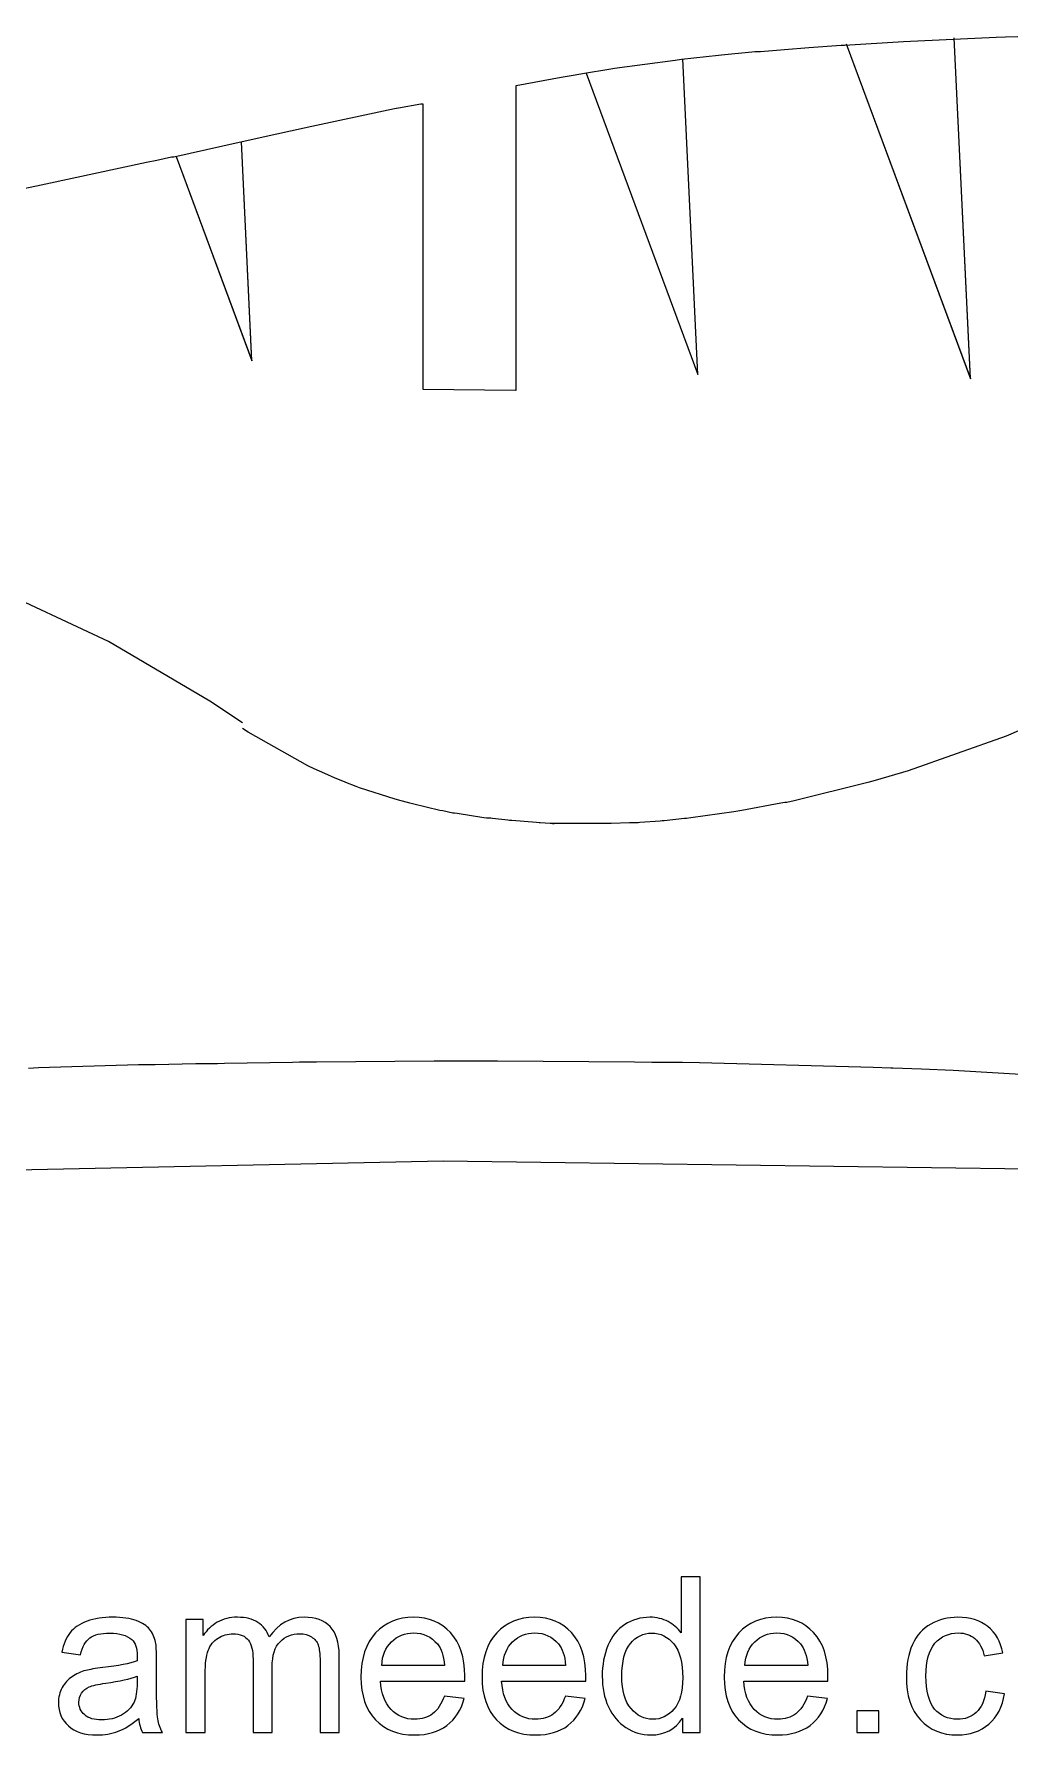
# Model space of a CAD drawing. Header units: millimetres. Extents: x -103 to 107, y -32 to 116.
# Drawn here: x 28.54 to 49.85, y -30.18 to 6.97 of the extents above; entities that cross this region are included whole.
import ezdxf

# ---------------------------------------------------------------- set-up
doc = ezdxf.new("R2010")
doc.units = ezdxf.units.MM
doc.header["$MEASUREMENT"] = 0
doc.layers.add('Layer 1', color=7, linetype='Continuous')

msp = doc.modelspace()

# ---------------------------------------------------------------- linework, layer by layer
at = {"layer": 'Layer 1', "color": 1, "lineweight": 9}
for points in [[(45.4603, 6.6763), (45.4603, 6.6763), (46.1643, 6.7299), (46.1643, 6.7299)], [(46.1643, 6.7299), (46.1643, 6.7299), (46.2393, 6.7299), (46.2393, 6.7299)], [(46.2393, 6.7299), (46.2393, 6.7299), (47.5273, 6.8072), (47.5273, 6.8072)], [(46.2733, 6.756), (46.2733, 6.756), (48.9883, -0.5557), (48.9883, -0.5557)], [(46.2733, 6.756), (46.2733, 6.756), (48.9883, -0.5571), (48.9883, -0.5571)], [(47.5273, 6.8072), (47.5273, 6.8072), (49.5513, 6.9049), (49.5513, 6.9049)], [(48.9883, -0.5557), (48.9883, -0.5557), (48.6343, 6.8911), (48.6343, 6.8911)], [(48.9883, -0.5571), (48.9883, -0.5571), (48.6343, 6.8911), (48.6343, 6.8911)], [(49.5513, 6.9049), (49.5513, 6.9049), (49.7573, 6.9133), (49.7573, 6.9133)], [(49.7573, 6.9133), (49.7573, 6.9133), (51.8983, 6.9726), (51.8983, 6.9726)], [(41.2203, 6.2244), (41.2203, 6.2244), (42.5433, 6.4046), (42.5433, 6.4046)], [(42.5433, 6.4046), (42.5433, 6.4046), (42.6813, 6.4198), (42.6813, 6.4198)], [(42.6813, 6.4198), (42.6813, 6.4198), (43.4873, 6.5094), (43.4873, 6.5094)], [(43.0403, -0.4648), (43.0403, -0.4648), (42.7123, 6.4283), (42.7123, 6.4283)], [(43.0403, -0.4648), (43.0403, -0.4648), (42.7123, 6.4283), (42.7123, 6.4283)], [(43.4873, 6.5094), (43.4873, 6.5094), (43.5533, 6.5179), (43.5533, 6.5179)], [(43.5533, 6.5179), (43.5533, 6.5179), (44.2153, 6.5839), (44.2153, 6.5839)], [(44.2153, 6.5839), (44.2153, 6.5839), (44.2813, 6.5895), (44.2813, 6.5895)], [(44.2813, 6.5895), (44.2813, 6.5895), (44.4023, 6.5895), (44.4023, 6.5895)], [(44.4023, 6.5895), (44.4023, 6.5895), (44.9313, 6.635), (44.9313, 6.635)], [(44.9313, 6.635), (44.9313, 6.635), (45.4603, 6.6763), (45.4603, 6.6763)], [(39.0693, 5.8508), (39.0693, 5.8508), (40.0503, 6.0286), (40.0503, 6.0286)], [(40.0503, 6.0286), (40.0503, 6.0286), (40.3153, 6.0741), (40.3153, 6.0741)], [(40.3153, 6.0741), (40.3153, 6.0741), (40.5643, 6.1154), (40.5643, 6.1154)], [(40.5643, 6.1154), (40.5643, 6.1154), (40.6073, 6.1235), (40.6073, 6.1235)], [(40.5963, 6.121), (40.5963, 6.121), (43.0403, -0.4648), (43.0403, -0.4648)], [(40.5963, 6.121), (40.5963, 6.121), (43.0403, -0.4648), (43.0403, -0.4648)], [(40.6073, 6.1235), (40.6073, 6.1235), (41.0463, 6.1965), (41.0463, 6.1965)], [(41.0463, 6.1965), (41.0463, 6.1965), (41.0933, 6.2036), (41.0933, 6.2036)], [(41.0933, 6.2036), (41.0933, 6.2036), (41.2203, 6.2244), (41.2203, 6.2244)], [(39.0693, -0.8051), (39.0693, -0.8051), (39.0693, 5.8508), (39.0693, 5.8508)], [(34.6043, 4.9632), (34.6043, 4.9632), (36.2773, 5.3188), (36.2773, 5.3188)], [(36.2773, 5.3188), (36.2773, 5.3188), (36.4493, 5.3534), (36.4493, 5.3534)], [(36.4493, 5.3534), (36.4493, 5.3534), (36.4573, 5.3534), (36.4573, 5.3534)], [(36.4573, 5.3534), (36.4573, 5.3534), (36.4983, 5.3615), (36.4983, 5.3615)], [(36.4983, 5.3615), (36.4983, 5.3615), (36.9853, 5.4444), (36.9853, 5.4444)], [(36.9853, 5.4444), (36.9853, 5.4444), (37.0283, 5.4511), (37.0283, 5.4511)], [(37.0283, 5.4511), (37.0283, 5.4511), (37.0283, -0.7872), (37.0283, -0.7872)], [(33.8433, 4.7953), (33.8433, 4.7953), (34.4413, 4.9261), (34.4413, 4.9261)], [(34.4413, 4.9261), (34.4413, 4.9261), (34.6043, 4.9632), (34.6043, 4.9632)], [(31.5943, 4.2922), (31.5943, 4.2922), (33.0183, 4.6104), (33.0183, 4.6104)], [(33.0183, 4.6104), (33.0183, 4.6104), (33.8433, 4.7953), (33.8433, 4.7953)], [(33.2983, -0.163), (33.2983, -0.163), (33.0683, 4.6189), (33.0683, 4.6189)], [(33.2983, -0.1616), (33.2983, -0.1616), (33.0683, 4.6189), (33.0683, 4.6189)], [(28.7983, 3.7024), (28.7983, 3.7024), (30.9993, 4.1709), (30.9993, 4.1709)], [(30.9993, 4.1709), (30.9993, 4.1709), (31.2243, 4.2206), (31.2243, 4.2206)], [(31.2243, 4.2206), (31.2243, 4.2206), (31.5443, 4.2922), (31.5443, 4.2922)], [(31.5443, 4.2922), (31.5443, 4.2922), (31.5943, 4.2922), (31.5943, 4.2922)], [(31.6413, 4.295), (31.6413, 4.295), (33.2983, -0.163), (33.2983, -0.163)], [(31.6413, 4.295), (31.6413, 4.295), (33.2983, -0.1616), (33.2983, -0.1616)], [(26.5673, 3.2353), (26.5673, 3.2353), (28.5913, 3.6583), (28.5913, 3.6583)], [(28.5913, 3.6583), (28.5913, 3.6583), (28.7983, 3.7024), (28.7983, 3.7024)], [(37.0283, -0.7872), (37.0283, -0.7872), (39.0523, -0.8051), (39.0523, -0.8051)], [(39.0523, -0.8051), (39.0523, -0.8051), (39.0693, -0.8051), (39.0693, -0.8051)], [(30.1683, -6.2939), (30.1683, -6.2939), (27.5423, -5.0716), (27.5423, -5.0716)], [(32.3803, -7.5989), (32.3803, -7.5989), (30.1683, -6.2939), (30.1683, -6.2939)], [(52.0613, -7.3715), (52.0613, -7.3715), (49.7733, -8.3637), (49.7733, -8.3637)], [(33.0913, -8.0743), (33.0913, -8.0743), (32.3803, -7.5989), (32.3803, -7.5989)], [(33.2153, -8.281), (33.2153, -8.281), (33.0913, -8.1983), (33.0913, -8.1983)], [(34.5213, -9.0155), (34.5213, -9.0155), (33.2153, -8.281), (33.2153, -8.281)], [(49.7733, -8.3637), (49.7733, -8.3637), (47.6323, -9.1258), (47.6323, -9.1258)], [(34.6583, -9.0789), (34.6583, -9.0789), (34.5213, -9.0155), (34.5213, -9.0155)], [(34.8883, -9.1822), (34.8883, -9.1822), (34.6583, -9.0789), (34.6583, -9.0789)], [(35.1183, -9.2801), (35.1183, -9.2801), (34.8883, -9.1822), (34.8883, -9.1822)], [(35.1373, -9.2884), (35.1373, -9.2884), (35.1183, -9.2801), (35.1183, -9.2801)], [(35.3323, -9.3669), (35.3323, -9.3669), (35.1373, -9.2884), (35.1373, -9.2884)], [(47.6323, -9.1258), (47.6323, -9.1258), (46.9063, -9.3338), (46.9063, -9.3338)], [(35.3513, -9.3752), (35.3513, -9.3752), (35.3323, -9.3669), (35.3323, -9.3669)], [(35.5733, -9.4634), (35.5733, -9.4634), (35.3513, -9.3752), (35.3513, -9.3752)], [(35.6503, -9.4909), (35.6503, -9.4909), (35.5733, -9.4634), (35.5733, -9.4634)], [(36.4283, -9.7431), (36.4283, -9.7431), (35.6503, -9.4909), (35.6503, -9.4909)], [(46.7503, -9.3793), (46.7503, -9.3793), (45.1423, -9.7803), (45.1423, -9.7803)], [(46.9063, -9.3338), (46.9063, -9.3338), (46.7503, -9.3793), (46.7503, -9.3793)], [(36.5073, -9.7666), (36.5073, -9.7666), (36.4283, -9.7431), (36.4283, -9.7431)], [(36.5263, -9.7721), (36.5263, -9.7721), (36.5073, -9.7666), (36.5073, -9.7666)], [(36.7253, -9.8244), (36.7253, -9.8244), (36.5263, -9.7721), (36.5263, -9.7721)], [(36.7463, -9.8299), (36.7463, -9.8299), (36.7253, -9.8244), (36.7253, -9.8244)], [(36.8053, -9.8451), (36.8053, -9.8451), (36.7463, -9.8299), (36.7463, -9.8299)], [(37.4043, -9.987), (37.4043, -9.987), (36.8053, -9.8451), (36.8053, -9.8451)], [(37.4653, -9.9994), (37.4653, -9.9994), (37.4043, -9.987), (37.4043, -9.987)], [(37.6893, -10.0449), (37.6893, -10.0449), (37.4653, -9.9994), (37.4653, -9.9994)], [(43.8203, -10.0187), (43.8203, -10.0187), (42.8823, -10.151), (42.8823, -10.151)], [(43.9073, -10.0049), (43.9073, -10.0049), (43.8203, -10.0187), (43.8203, -10.0187)], [(43.9943, -9.9898), (43.9943, -9.9898), (43.9073, -10.0049), (43.9073, -10.0049)], [(44.8483, -9.8313), (44.8483, -9.8313), (43.9943, -9.9898), (43.9943, -9.9898)], [(44.9343, -9.8148), (44.9343, -9.8148), (44.8483, -9.8313), (44.8483, -9.8313)], [(44.9773, -9.8148), (44.9773, -9.8148), (44.9343, -9.8148), (44.9343, -9.8148)], [(45.1423, -9.7803), (45.1423, -9.7803), (44.9773, -9.8148), (44.9773, -9.8148)], [(37.7243, -10.0449), (37.7243, -10.0449), (37.6893, -10.0449), (37.6893, -10.0449)], [(37.7823, -10.0559), (37.7823, -10.0559), (37.7243, -10.0449), (37.7243, -10.0449)], [(38.3633, -10.151), (38.3633, -10.151), (37.7823, -10.0559), (37.7823, -10.0559)], [(38.4233, -10.1593), (38.4233, -10.1593), (38.3633, -10.151), (38.3633, -10.151)], [(38.5183, -10.1593), (38.5183, -10.1593), (38.4233, -10.1593), (38.4233, -10.1593)], [(38.5523, -10.1634), (38.5523, -10.1634), (38.5183, -10.1593), (38.5183, -10.1593)], [(38.8863, -10.202), (38.8863, -10.202), (38.5523, -10.1634), (38.5523, -10.1634)], [(38.9203, -10.2061), (38.9203, -10.2061), (38.8863, -10.202), (38.8863, -10.202)], [(38.9743, -10.2103), (38.9743, -10.2103), (38.9203, -10.2061), (38.9203, -10.2061)], [(39.5143, -10.2544), (39.5143, -10.2544), (38.9743, -10.2103), (38.9743, -10.2103)], [(39.5693, -10.2585), (39.5693, -10.2585), (39.5143, -10.2544), (39.5143, -10.2544)], [(39.5953, -10.2613), (39.5953, -10.2613), (39.5693, -10.2585), (39.5693, -10.2585)], [(39.8143, -10.2737), (39.8143, -10.2737), (39.5953, -10.2613), (39.5953, -10.2613)], [(39.8973, -10.2737), (39.8973, -10.2737), (39.8143, -10.2737), (39.8143, -10.2737)], [(39.9013, -10.2737), (39.9013, -10.2737), (39.8603, -10.2737), (39.8603, -10.2737)], [(39.8603, -10.2737), (39.8603, -10.2737), (39.8973, -10.2737), (39.8973, -10.2737)], [(40.0283, -10.2737), (40.0283, -10.2737), (39.9013, -10.2737), (39.9013, -10.2737)], [(40.0853, -10.2737), (40.0853, -10.2737), (40.0283, -10.2737), (40.0283, -10.2737)], [(40.1753, -10.2737), (40.1753, -10.2737), (40.0853, -10.2737), (40.0853, -10.2737)], [(40.4483, -10.2737), (40.4483, -10.2737), (40.1753, -10.2737), (40.1753, -10.2737)], [(40.5713, -10.2737), (40.5713, -10.2737), (40.4483, -10.2737), (40.4483, -10.2737)], [(40.6703, -10.2737), (40.6703, -10.2737), (40.5713, -10.2737), (40.5713, -10.2737)], [(40.9683, -10.2737), (40.9683, -10.2737), (40.6703, -10.2737), (40.6703, -10.2737)], [(41.1003, -10.2737), (41.1003, -10.2737), (40.9683, -10.2737), (40.9683, -10.2737)], [(41.1433, -10.2737), (41.1433, -10.2737), (41.1003, -10.2737), (41.1003, -10.2737)], [(41.5453, -10.2571), (41.5453, -10.2571), (41.1433, -10.2737), (41.1433, -10.2737)], [(41.7303, -10.2571), (41.7303, -10.2571), (41.5453, -10.2571), (41.5453, -10.2571)], [(41.7733, -10.253), (41.7733, -10.253), (41.7303, -10.2571), (41.7303, -10.2571)], [(42.2153, -10.2199), (42.2153, -10.2199), (41.7733, -10.253), (41.7733, -10.253)], [(42.2593, -10.2158), (42.2593, -10.2158), (42.2153, -10.2199), (42.2153, -10.2199)], [(42.3023, -10.2117), (42.3023, -10.2117), (42.2593, -10.2158), (42.2593, -10.2158)], [(42.7443, -10.1648), (42.7443, -10.1648), (42.3023, -10.2117), (42.3023, -10.2117)], [(42.7883, -10.1606), (42.7883, -10.1606), (42.7443, -10.1648), (42.7443, -10.1648)], [(42.8823, -10.151), (42.8823, -10.151), (42.7883, -10.1606), (42.7883, -10.1606)], [(28.6373, -15.6066), (28.6373, -15.6066), (30.8213, -15.5405), (30.8213, -15.5405)], [(30.8213, -15.5405), (30.8213, -15.5405), (31.0433, -15.535), (31.0433, -15.535)], [(31.0433, -15.535), (31.0433, -15.535), (31.1863, -15.535), (31.1863, -15.535)], [(31.1863, -15.535), (31.1863, -15.535), (32.0753, -15.5143), (32.0753, -15.5143)], [(32.0753, -15.5143), (32.0753, -15.5143), (32.5493, -15.5143), (32.5493, -15.5143)], [(32.5493, -15.5143), (32.5493, -15.5143), (32.6973, -15.5102), (32.6973, -15.5102)], [(32.6973, -15.5102), (32.6973, -15.5102), (34.1883, -15.484), (34.1883, -15.484)], [(34.1883, -15.484), (34.1883, -15.484), (34.3383, -15.4826), (34.3383, -15.4826)], [(34.3383, -15.4826), (34.3383, -15.4826), (34.4513, -15.4826), (34.4513, -15.4826)], [(34.4513, -15.4826), (34.4513, -15.4826), (34.7053, -15.4785), (34.7053, -15.4785)], [(34.7053, -15.4785), (34.7053, -15.4785), (37.2763, -15.4578), (37.2763, -15.4578)], [(37.2763, -15.4578), (37.2763, -15.4578), (37.5363, -15.4578), (37.5363, -15.4578)], [(37.5363, -15.4578), (37.5363, -15.4578), (38.6613, -15.4578), (38.6613, -15.4578)], [(38.6613, -15.4578), (38.6613, -15.4578), (41.6533, -15.4799), (41.6533, -15.4799)], [(41.6533, -15.4799), (41.6533, -15.4799), (42.0343, -15.484), (42.0343, -15.484)], [(42.0343, -15.484), (42.0343, -15.484), (42.6993, -15.484), (42.6993, -15.484)], [(42.6993, -15.484), (42.6993, -15.484), (43.0753, -15.4909), (43.0753, -15.4909)], [(43.0753, -15.4909), (43.0753, -15.4909), (46.8673, -15.5943), (46.8673, -15.5943)], [(46.8673, -15.5943), (46.8673, -15.5943), (47.2493, -15.6094), (47.2493, -15.6094)], [(28.4223, -15.6149), (28.4223, -15.6149), (28.6373, -15.6066), (28.6373, -15.6066)], [(47.2493, -15.6094), (47.2493, -15.6094), (47.2943, -15.6094), (47.2943, -15.6094)], [(47.2943, -15.6094), (47.2943, -15.6094), (47.9243, -15.6329), (47.9243, -15.6329)], [(47.9243, -15.6329), (47.9243, -15.6329), (48.6113, -15.6604), (48.6113, -15.6604)], [(48.6113, -15.6604), (48.6113, -15.6604), (55.5033, -16.0711), (55.5033, -16.0711)], [(37.4773, -17.6475), (37.4773, -17.6475), (27.7903, -17.8529), (27.7903, -17.8529)], [(50.2703, -17.8212), (50.2703, -17.8212), (37.4773, -17.6475), (37.4773, -17.6475)]]:
    msp.add_open_spline(points, degree=3, dxfattribs=at)
at = {"layer": 'Layer 1', "color": 7}
for points, knots in [([(42.6984, -30.1315), (42.6984, -30.1315), (42.6984, -29.8186), (42.6984, -29.8186), (42.6984, -29.8186), (42.5423, -30.0618), (42.3126, -30.1838), (42.0091, -30.1838), (42.0091, -30.1838), (41.8126, -30.1838), (41.632, -30.1299), (41.468, -30.0214), (41.468, -30.0214), (41.3032, -29.9136), (41.1757, -29.7623), (41.0845, -29.569), (41.0845, -29.569), (40.9942, -29.3749), (40.9491, -29.1523), (40.9491, -28.9003), (40.9491, -28.9003), (40.9491, -28.6547), (40.9903, -28.4321), (41.0719, -28.2316), (41.0719, -28.2316), (41.1543, -28.032), (41.2771, -27.8783), (41.4411, -27.7721), (41.4411, -27.7721), (41.6043, -27.6652), (41.7881, -27.6121), (41.9901, -27.6121), (41.9901, -27.6121), (42.1391, -27.6121), (42.2714, -27.6438), (42.387, -27.7064), (42.387, -27.7064), (42.5027, -27.769), (42.597, -27.8514), (42.6699, -27.952), (42.6699, -27.952), (42.6699, -27.952), (42.6699, -26.7279), (42.6699, -26.7279), (42.6699, -26.7279), (42.6699, -26.7279), (43.0882, -26.7279), (43.0882, -26.7279), (43.0882, -26.7279), (43.0882, -26.7279), (43.0882, -30.1315), (43.0882, -30.1315), (43.0882, -30.1315), (43.0882, -30.1315), (42.6984, -30.1315), (42.6984, -30.1315)], [0, 0, 0, 0, 0.0666667, 0.0666667, 0.0666667, 0.0666667, 0.1333333, 0.1333333, 0.1333333, 0.1333333, 0.2, 0.2, 0.2, 0.2, 0.2666667, 0.2666667, 0.2666667, 0.2666667, 0.3333333, 0.3333333, 0.3333333, 0.3333333, 0.4, 0.4, 0.4, 0.4, 0.4666667, 0.4666667, 0.4666667, 0.4666667, 0.5333333, 0.5333333, 0.5333333, 0.5333333, 0.6, 0.6, 0.6, 0.6, 0.6666667, 0.6666667, 0.6666667, 0.6666667, 0.7333333, 0.7333333, 0.7333333, 0.7333333, 0.8, 0.8, 0.8, 0.8, 0.8666667, 0.8666667, 0.8666667, 0.8666667, 1, 1, 1, 1]), ([(30.8263, -29.8225), (30.671, -29.9548), (30.5213, -30.0475), (30.3779, -30.1022), (30.3779, -30.1022), (30.2345, -30.1569), (30.0808, -30.1838), (29.916, -30.1838), (29.916, -30.1838), (29.645, -30.1838), (29.4367, -30.118), (29.2909, -29.9857), (29.2909, -29.9857), (29.1451, -29.8542), (29.0722, -29.6855), (29.0722, -29.4803), (29.0722, -29.4803), (29.0722, -29.3598), (29.1, -29.2497), (29.1546, -29.1499), (29.1546, -29.1499), (29.2101, -29.0501), (29.2822, -28.9708), (29.3709, -28.9106), (29.3709, -28.9106), (29.4604, -28.8504), (29.5603, -28.8045), (29.672, -28.7736), (29.672, -28.7736), (29.7544, -28.7522), (29.8788, -28.7316), (30.0443, -28.711), (30.0443, -28.711), (30.3818, -28.6714), (30.6314, -28.623), (30.7907, -28.5676), (30.7907, -28.5676), (30.7922, -28.5105), (30.793, -28.4741), (30.793, -28.459), (30.793, -28.459), (30.793, -28.2895), (30.7534, -28.1698), (30.6742, -28.1001), (30.6742, -28.1001), (30.5672, -28.0058), (30.408, -27.9591), (30.1972, -27.9591), (30.1972, -27.9591), (30, -27.9591), (29.8542, -27.994), (29.7607, -28.0629), (29.7607, -28.0629), (29.6664, -28.1318), (29.5975, -28.2538), (29.5523, -28.4297), (29.5523, -28.4297), (29.5523, -28.4297), (29.1435, -28.3727), (29.1435, -28.3727), (29.1435, -28.3727), (29.1808, -28.1976), (29.2418, -28.0558), (29.3273, -27.948), (29.3273, -27.948), (29.4129, -27.8403), (29.5365, -27.7579), (29.6981, -27.6992), (29.6981, -27.6992), (29.859, -27.6414), (30.0467, -27.6121), (30.259, -27.6121), (30.259, -27.6121), (30.4698, -27.6121), (30.6417, -27.6367), (30.774, -27.6866), (30.774, -27.6866), (30.9055, -27.7365), (31.003, -27.7983), (31.0648, -27.8735), (31.0648, -27.8735), (31.1266, -27.9488), (31.1702, -28.0439), (31.1955, -28.1588), (31.1955, -28.1588), (31.209, -28.2301), (31.2161, -28.3584), (31.2161, -28.543), (31.2161, -28.543), (31.2161, -28.543), (31.2161, -29.0976), (31.2161, -29.0976), (31.2161, -29.0976), (31.2161, -29.485), (31.2248, -29.7298), (31.2422, -29.8336), (31.2422, -29.8336), (31.2589, -29.9374), (31.2937, -30.0364), (31.3445, -30.1315), (31.3445, -30.1315), (31.3445, -30.1315), (30.9071, -30.1315), (30.9071, -30.1315), (30.9071, -30.1315), (30.8651, -30.0436), (30.8382, -29.9406), (30.8263, -29.8225)], [0, 0, 0, 0, 0.0357143, 0.0357143, 0.0357143, 0.0357143, 0.0714286, 0.0714286, 0.0714286, 0.0714286, 0.1071429, 0.1071429, 0.1071429, 0.1071429, 0.1428571, 0.1428571, 0.1428571, 0.1428571, 0.1785714, 0.1785714, 0.1785714, 0.1785714, 0.2142857, 0.2142857, 0.2142857, 0.2142857, 0.25, 0.25, 0.25, 0.25, 0.2857143, 0.2857143, 0.2857143, 0.2857143, 0.3214286, 0.3214286, 0.3214286, 0.3214286, 0.3571429, 0.3571429, 0.3571429, 0.3571429, 0.3928571, 0.3928571, 0.3928571, 0.3928571, 0.4285714, 0.4285714, 0.4285714, 0.4285714, 0.4642857, 0.4642857, 0.4642857, 0.4642857, 0.5, 0.5, 0.5, 0.5, 0.5357143, 0.5357143, 0.5357143, 0.5357143, 0.5714286, 0.5714286, 0.5714286, 0.5714286, 0.6071429, 0.6071429, 0.6071429, 0.6071429, 0.6428571, 0.6428571, 0.6428571, 0.6428571, 0.6785714, 0.6785714, 0.6785714, 0.6785714, 0.7142857, 0.7142857, 0.7142857, 0.7142857, 0.75, 0.75, 0.75, 0.75, 0.7857143, 0.7857143, 0.7857143, 0.7857143, 0.8214286, 0.8214286, 0.8214286, 0.8214286, 0.8571429, 0.8571429, 0.8571429, 0.8571429, 0.8928571, 0.8928571, 0.8928571, 0.8928571, 0.9285714, 0.9285714, 0.9285714, 0.9285714, 1, 1, 1, 1]), ([(31.8586, -30.1315), (31.8586, -30.1315), (31.8586, -27.6644), (31.8586, -27.6644), (31.8586, -27.6644), (31.8586, -27.6644), (32.2342, -27.6644), (32.2342, -27.6644), (32.2342, -27.6644), (32.2342, -27.6644), (32.2342, -28.013), (32.2342, -28.013), (32.2342, -28.013), (32.311, -27.8926), (32.414, -27.7951), (32.5424, -27.7222), (32.5424, -27.7222), (32.6707, -27.6485), (32.8165, -27.6121), (32.9805, -27.6121), (32.9805, -27.6121), (33.1627, -27.6121), (33.3124, -27.6501), (33.4289, -27.7254), (33.4289, -27.7254), (33.5454, -27.8014), (33.6278, -27.9068), (33.6753, -28.0431), (33.6753, -28.0431), (33.8718, -27.7555), (34.1261, -27.6121), (34.4398, -27.6121), (34.4398, -27.6121), (34.6854, -27.6121), (34.8748, -27.6794), (35.0063, -27.8149), (35.0063, -27.8149), (35.1386, -27.9504), (35.2052, -28.1588), (35.2052, -28.44), (35.2052, -28.44), (35.2052, -28.44), (35.2052, -30.1315), (35.2052, -30.1315), (35.2052, -30.1315), (35.2052, -30.1315), (34.7869, -30.1315), (34.7869, -30.1315), (34.7869, -30.1315), (34.7869, -30.1315), (34.7869, -28.5787), (34.7869, -28.5787), (34.7869, -28.5787), (34.7869, -28.4123), (34.7726, -28.2919), (34.7457, -28.2182), (34.7457, -28.2182), (34.7187, -28.1445), (34.6696, -28.0859), (34.5975, -28.0407), (34.5975, -28.0407), (34.5262, -27.9955), (34.4422, -27.9734), (34.3464, -27.9734), (34.3464, -27.9734), (34.1721, -27.9734), (34.0279, -28.0312), (33.913, -28.1461), (33.913, -28.1461), (33.7981, -28.2618), (33.7411, -28.4463), (33.7411, -28.6999), (33.7411, -28.6999), (33.7411, -28.6999), (33.7411, -30.1315), (33.7411, -30.1315), (33.7411, -30.1315), (33.7411, -30.1315), (33.3227, -30.1315), (33.3227, -30.1315), (33.3227, -30.1315), (33.3227, -30.1315), (33.3227, -28.5303), (33.3227, -28.5303), (33.3227, -28.5303), (33.3227, -28.3449), (33.2887, -28.2055), (33.2205, -28.1128), (33.2205, -28.1128), (33.1524, -28.0201), (33.0407, -27.9734), (32.8862, -27.9734), (32.8862, -27.9734), (32.769, -27.9734), (32.6604, -28.0043), (32.5606, -28.0661), (32.5606, -28.0661), (32.4608, -28.1279), (32.3887, -28.2182), (32.3435, -28.3378), (32.3435, -28.3378), (32.2991, -28.4566), (32.277, -28.6286), (32.277, -28.8528), (32.277, -28.8528), (32.277, -28.8528), (32.277, -30.1315), (32.277, -30.1315), (32.277, -30.1315), (32.277, -30.1315), (31.8586, -30.1315), (31.8586, -30.1315)], [0, 0, 0, 0, 0.0344828, 0.0344828, 0.0344828, 0.0344828, 0.0689655, 0.0689655, 0.0689655, 0.0689655, 0.1034483, 0.1034483, 0.1034483, 0.1034483, 0.137931, 0.137931, 0.137931, 0.137931, 0.1724138, 0.1724138, 0.1724138, 0.1724138, 0.2068966, 0.2068966, 0.2068966, 0.2068966, 0.2413793, 0.2413793, 0.2413793, 0.2413793, 0.2758621, 0.2758621, 0.2758621, 0.2758621, 0.3103448, 0.3103448, 0.3103448, 0.3103448, 0.3448276, 0.3448276, 0.3448276, 0.3448276, 0.3793103, 0.3793103, 0.3793103, 0.3793103, 0.4137931, 0.4137931, 0.4137931, 0.4137931, 0.4482759, 0.4482759, 0.4482759, 0.4482759, 0.4827586, 0.4827586, 0.4827586, 0.4827586, 0.5172414, 0.5172414, 0.5172414, 0.5172414, 0.5517241, 0.5517241, 0.5517241, 0.5517241, 0.5862069, 0.5862069, 0.5862069, 0.5862069, 0.6206897, 0.6206897, 0.6206897, 0.6206897, 0.6551724, 0.6551724, 0.6551724, 0.6551724, 0.6896552, 0.6896552, 0.6896552, 0.6896552, 0.7241379, 0.7241379, 0.7241379, 0.7241379, 0.7586207, 0.7586207, 0.7586207, 0.7586207, 0.7931034, 0.7931034, 0.7931034, 0.7931034, 0.8275862, 0.8275862, 0.8275862, 0.8275862, 0.862069, 0.862069, 0.862069, 0.862069, 0.8965517, 0.8965517, 0.8965517, 0.8965517, 0.9310345, 0.9310345, 0.9310345, 0.9310345, 1, 1, 1, 1]), ([(37.5011, -29.3329), (37.5011, -29.3329), (37.9337, -29.3899), (37.9337, -29.3899), (37.9337, -29.3899), (37.8663, -29.6411), (37.7404, -29.8368), (37.5566, -29.9754), (37.5566, -29.9754), (37.3728, -30.1141), (37.1383, -30.1838), (36.8522, -30.1838), (36.8522, -30.1838), (36.4926, -30.1838), (36.2073, -30.0729), (35.9966, -29.851), (35.9966, -29.851), (35.7859, -29.63), (35.6805, -29.3186), (35.6805, -28.9185), (35.6805, -28.9185), (35.6805, -28.505), (35.7866, -28.1833), (35.9998, -27.9551), (35.9998, -27.9551), (36.2129, -27.7262), (36.4894, -27.6121), (36.8293, -27.6121), (36.8293, -27.6121), (37.1581, -27.6121), (37.4266, -27.7238), (37.635, -27.948), (37.635, -27.948), (37.8434, -28.1722), (37.948, -28.4875), (37.948, -28.894), (37.948, -28.894), (37.948, -28.9185), (37.9472, -28.9558), (37.9456, -29.0049), (37.9456, -29.0049), (37.9456, -29.0049), (36.1083, -29.0049), (36.1083, -29.0049), (36.1083, -29.0049), (36.1242, -29.2751), (36.2002, -29.4826), (36.3381, -29.626), (36.3381, -29.626), (36.4751, -29.7694), (36.647, -29.8415), (36.8522, -29.8415), (36.8522, -29.8415), (37.0052, -29.8415), (37.1359, -29.8011), (37.2436, -29.7203), (37.2436, -29.7203), (37.3522, -29.6395), (37.4377, -29.5104), (37.5011, -29.3329)], [0, 0, 0, 0, 0.0625, 0.0625, 0.0625, 0.0625, 0.125, 0.125, 0.125, 0.125, 0.1875, 0.1875, 0.1875, 0.1875, 0.25, 0.25, 0.25, 0.25, 0.3125, 0.3125, 0.3125, 0.3125, 0.375, 0.375, 0.375, 0.375, 0.4375, 0.4375, 0.4375, 0.4375, 0.5, 0.5, 0.5, 0.5, 0.5625, 0.5625, 0.5625, 0.5625, 0.625, 0.625, 0.625, 0.625, 0.6875, 0.6875, 0.6875, 0.6875, 0.75, 0.75, 0.75, 0.75, 0.8125, 0.8125, 0.8125, 0.8125, 0.875, 0.875, 0.875, 0.875, 1, 1, 1, 1]), ([(40.1449, -29.3329), (40.1449, -29.3329), (40.5775, -29.3899), (40.5775, -29.3899), (40.5775, -29.3899), (40.5101, -29.6411), (40.3842, -29.8368), (40.2004, -29.9754), (40.2004, -29.9754), (40.0166, -30.1141), (39.7821, -30.1838), (39.496, -30.1838), (39.496, -30.1838), (39.1364, -30.1838), (38.8511, -30.0729), (38.6404, -29.851), (38.6404, -29.851), (38.4297, -29.63), (38.3243, -29.3186), (38.3243, -28.9185), (38.3243, -28.9185), (38.3243, -28.505), (38.4304, -28.1833), (38.6436, -27.9551), (38.6436, -27.9551), (38.8567, -27.7262), (39.1332, -27.6121), (39.4731, -27.6121), (39.4731, -27.6121), (39.8019, -27.6121), (40.0704, -27.7238), (40.2788, -27.948), (40.2788, -27.948), (40.4872, -28.1722), (40.5918, -28.4875), (40.5918, -28.894), (40.5918, -28.894), (40.5918, -28.9185), (40.591, -28.9558), (40.5894, -29.0049), (40.5894, -29.0049), (40.5894, -29.0049), (38.7521, -29.0049), (38.7521, -29.0049), (38.7521, -29.0049), (38.768, -29.2751), (38.844, -29.4826), (38.9819, -29.626), (38.9819, -29.626), (39.1189, -29.7694), (39.2908, -29.8415), (39.496, -29.8415), (39.496, -29.8415), (39.649, -29.8415), (39.7797, -29.8011), (39.8874, -29.7203), (39.8874, -29.7203), (39.996, -29.6395), (40.0815, -29.5104), (40.1449, -29.3329)], [0, 0, 0, 0, 0.0625, 0.0625, 0.0625, 0.0625, 0.125, 0.125, 0.125, 0.125, 0.1875, 0.1875, 0.1875, 0.1875, 0.25, 0.25, 0.25, 0.25, 0.3125, 0.3125, 0.3125, 0.3125, 0.375, 0.375, 0.375, 0.375, 0.4375, 0.4375, 0.4375, 0.4375, 0.5, 0.5, 0.5, 0.5, 0.5625, 0.5625, 0.5625, 0.5625, 0.625, 0.625, 0.625, 0.625, 0.6875, 0.6875, 0.6875, 0.6875, 0.75, 0.75, 0.75, 0.75, 0.8125, 0.8125, 0.8125, 0.8125, 0.875, 0.875, 0.875, 0.875, 1, 1, 1, 1]), ([(45.4325, -29.3329), (45.4325, -29.3329), (45.8651, -29.3899), (45.8651, -29.3899), (45.8651, -29.3899), (45.7977, -29.6411), (45.6718, -29.8368), (45.488, -29.9754), (45.488, -29.9754), (45.3042, -30.1141), (45.0697, -30.1838), (44.7836, -30.1838), (44.7836, -30.1838), (44.424, -30.1838), (44.1387, -30.0729), (43.928, -29.851), (43.928, -29.851), (43.7173, -29.63), (43.6119, -29.3186), (43.6119, -28.9185), (43.6119, -28.9185), (43.6119, -28.505), (43.718, -28.1833), (43.9312, -27.9551), (43.9312, -27.9551), (44.1443, -27.7262), (44.4208, -27.6121), (44.7607, -27.6121), (44.7607, -27.6121), (45.0895, -27.6121), (45.358, -27.7238), (45.5664, -27.948), (45.5664, -27.948), (45.7748, -28.1722), (45.8794, -28.4875), (45.8794, -28.894), (45.8794, -28.894), (45.8794, -28.9185), (45.8786, -28.9558), (45.877, -29.0049), (45.877, -29.0049), (45.877, -29.0049), (44.0397, -29.0049), (44.0397, -29.0049), (44.0397, -29.0049), (44.0556, -29.2751), (44.1316, -29.4826), (44.2695, -29.626), (44.2695, -29.626), (44.4065, -29.7694), (44.5784, -29.8415), (44.7836, -29.8415), (44.7836, -29.8415), (44.9366, -29.8415), (45.0673, -29.8011), (45.175, -29.7203), (45.175, -29.7203), (45.2836, -29.6395), (45.3691, -29.5104), (45.4325, -29.3329)], [0, 0, 0, 0, 0.0625, 0.0625, 0.0625, 0.0625, 0.125, 0.125, 0.125, 0.125, 0.1875, 0.1875, 0.1875, 0.1875, 0.25, 0.25, 0.25, 0.25, 0.3125, 0.3125, 0.3125, 0.3125, 0.375, 0.375, 0.375, 0.375, 0.4375, 0.4375, 0.4375, 0.4375, 0.5, 0.5, 0.5, 0.5, 0.5625, 0.5625, 0.5625, 0.5625, 0.625, 0.625, 0.625, 0.625, 0.6875, 0.6875, 0.6875, 0.6875, 0.75, 0.75, 0.75, 0.75, 0.8125, 0.8125, 0.8125, 0.8125, 0.875, 0.875, 0.875, 0.875, 1, 1, 1, 1]), ([(49.3257, -29.2283), (49.3257, -29.2283), (49.7345, -29.2854), (49.7345, -29.2854), (49.7345, -29.2854), (49.6894, -29.5666), (49.5753, -29.7861), (49.3907, -29.9453), (49.3907, -29.9453), (49.2061, -30.1046), (48.9787, -30.1838), (48.7101, -30.1838), (48.7101, -30.1838), (48.3734, -30.1838), (48.1024, -30.0737), (47.898, -29.8534), (47.898, -29.8534), (47.6928, -29.6332), (47.5906, -29.3178), (47.5906, -28.9074), (47.5906, -28.9074), (47.5906, -28.6412), (47.635, -28.4091), (47.723, -28.2095), (47.723, -28.2095), (47.8109, -28.0106), (47.9448, -27.8609), (48.1254, -27.7618), (48.1254, -27.7618), (48.3053, -27.662), (48.501, -27.6121), (48.7133, -27.6121), (48.7133, -27.6121), (48.9803, -27.6121), (49.1997, -27.6794), (49.3693, -27.8149), (49.3693, -27.8149), (49.5396, -27.9504), (49.649, -28.1429), (49.6965, -28.3917), (49.6965, -28.3917), (49.6965, -28.3917), (49.2924, -28.4535), (49.2924, -28.4535), (49.2924, -28.4535), (49.2536, -28.2879), (49.1855, -28.1635), (49.0864, -28.0795), (49.0864, -28.0795), (48.9882, -27.9963), (48.8694, -27.9544), (48.7299, -27.9544), (48.7299, -27.9544), (48.5192, -27.9544), (48.3481, -28.0296), (48.2157, -28.1801), (48.2157, -28.1801), (48.0842, -28.3315), (48.0185, -28.5692), (48.0185, -28.8956), (48.0185, -28.8956), (48.0185, -29.2267), (48.0818, -29.4668), (48.2086, -29.6165), (48.2086, -29.6165), (48.3362, -29.7663), (48.5018, -29.8415), (48.7054, -29.8415), (48.7054, -29.8415), (48.8702, -29.8415), (49.0072, -29.7916), (49.1165, -29.691), (49.1165, -29.691), (49.2267, -29.5912), (49.2964, -29.4367), (49.3257, -29.2283)], [0, 0, 0, 0, 0.05, 0.05, 0.05, 0.05, 0.1, 0.1, 0.1, 0.1, 0.15, 0.15, 0.15, 0.15, 0.2, 0.2, 0.2, 0.2, 0.25, 0.25, 0.25, 0.25, 0.3, 0.3, 0.3, 0.3, 0.35, 0.35, 0.35, 0.35, 0.4, 0.4, 0.4, 0.4, 0.45, 0.45, 0.45, 0.45, 0.5, 0.5, 0.5, 0.5, 0.55, 0.55, 0.55, 0.55, 0.6, 0.6, 0.6, 0.6, 0.65, 0.65, 0.65, 0.65, 0.7, 0.7, 0.7, 0.7, 0.75, 0.75, 0.75, 0.75, 0.8, 0.8, 0.8, 0.8, 0.85, 0.85, 0.85, 0.85, 0.9, 0.9, 0.9, 0.9, 1, 1, 1, 1]), ([(36.1321, -28.6626), (36.1321, -28.6626), (37.5059, -28.6626), (37.5059, -28.6626), (37.5059, -28.6626), (37.4876, -28.4551), (37.4346, -28.2998), (37.3482, -28.196), (37.3482, -28.196), (37.2159, -28.0352), (37.0432, -27.9544), (36.8316, -27.9544), (36.8316, -27.9544), (36.6399, -27.9544), (36.4791, -28.0185), (36.3484, -28.1469), (36.3484, -28.1469), (36.2184, -28.2752), (36.1463, -28.4471), (36.1321, -28.6626)], [0, 0, 0, 0, 0.1666667, 0.1666667, 0.1666667, 0.1666667, 0.3333333, 0.3333333, 0.3333333, 0.3333333, 0.5, 0.5, 0.5, 0.5, 0.6666667, 0.6666667, 0.6666667, 0.6666667, 1, 1, 1, 1]), ([(38.7759, -28.6626), (38.7759, -28.6626), (40.1497, -28.6626), (40.1497, -28.6626), (40.1497, -28.6626), (40.1314, -28.4551), (40.0784, -28.2998), (39.992, -28.196), (39.992, -28.196), (39.8597, -28.0352), (39.687, -27.9544), (39.4754, -27.9544), (39.4754, -27.9544), (39.2837, -27.9544), (39.1229, -28.0185), (38.9922, -28.1469), (38.9922, -28.1469), (38.8622, -28.2752), (38.7901, -28.4471), (38.7759, -28.6626)], [0, 0, 0, 0, 0.1666667, 0.1666667, 0.1666667, 0.1666667, 0.3333333, 0.3333333, 0.3333333, 0.3333333, 0.5, 0.5, 0.5, 0.5, 0.6666667, 0.6666667, 0.6666667, 0.6666667, 1, 1, 1, 1]), ([(41.3769, -28.9011), (41.3769, -29.2164), (41.4434, -29.4517), (41.5773, -29.6078), (41.5773, -29.6078), (41.7104, -29.7639), (41.8681, -29.8415), (42.0495, -29.8415), (42.0495, -29.8415), (42.2325, -29.8415), (42.3878, -29.7671), (42.5162, -29.6181), (42.5162, -29.6181), (42.6437, -29.4692), (42.7079, -29.2418), (42.7079, -28.936), (42.7079, -28.936), (42.7079, -28.6), (42.6429, -28.3529), (42.5122, -28.1952), (42.5122, -28.1952), (42.3823, -28.0375), (42.2214, -27.9591), (42.0305, -27.9591), (42.0305, -27.9591), (41.8443, -27.9591), (41.689, -28.0344), (41.5639, -28.1857), (41.5639, -28.1857), (41.4395, -28.337), (41.3769, -28.5755), (41.3769, -28.9011)], [0, 0, 0, 0, 0.1111111, 0.1111111, 0.1111111, 0.1111111, 0.2222222, 0.2222222, 0.2222222, 0.2222222, 0.3333333, 0.3333333, 0.3333333, 0.3333333, 0.4444444, 0.4444444, 0.4444444, 0.4444444, 0.5555556, 0.5555556, 0.5555556, 0.5555556, 0.6666667, 0.6666667, 0.6666667, 0.6666667, 0.7777778, 0.7777778, 0.7777778, 0.7777778, 1, 1, 1, 1]), ([(44.0635, -28.6626), (44.0635, -28.6626), (45.4373, -28.6626), (45.4373, -28.6626), (45.4373, -28.6626), (45.419, -28.4551), (45.366, -28.2998), (45.2796, -28.196), (45.2796, -28.196), (45.1473, -28.0352), (44.9746, -27.9544), (44.763, -27.9544), (44.763, -27.9544), (44.5713, -27.9544), (44.4105, -28.0185), (44.2798, -28.1469), (44.2798, -28.1469), (44.1498, -28.2752), (44.0777, -28.4471), (44.0635, -28.6626)], [0, 0, 0, 0, 0.1666667, 0.1666667, 0.1666667, 0.1666667, 0.3333333, 0.3333333, 0.3333333, 0.3333333, 0.5, 0.5, 0.5, 0.5, 0.6666667, 0.6666667, 0.6666667, 0.6666667, 1, 1, 1, 1]), ([(30.793, -28.8956), (30.6409, -28.9574), (30.4127, -29.0097), (30.1085, -29.0524), (30.1085, -29.0524), (29.9358, -29.077), (29.8138, -29.1047), (29.7425, -29.1356), (29.7425, -29.1356), (29.6712, -29.1665), (29.6165, -29.2117), (29.5777, -29.2703), (29.5777, -29.2703), (29.5389, -29.3297), (29.5191, -29.3955), (29.5191, -29.4684), (29.5191, -29.4684), (29.5191, -29.5785), (29.5611, -29.6712), (29.6458, -29.7449), (29.6458, -29.7449), (29.7306, -29.8186), (29.8542, -29.8558), (30.0166, -29.8558), (30.0166, -29.8558), (30.1774, -29.8558), (30.3208, -29.8209), (30.4468, -29.7504), (30.4468, -29.7504), (30.572, -29.6807), (30.6647, -29.5848), (30.7233, -29.4636), (30.7233, -29.4636), (30.7685, -29.3693), (30.7907, -29.2307), (30.7907, -29.0477), (30.7907, -29.0477), (30.7907, -29.0477), (30.793, -28.8956), (30.793, -28.8956)], [0, 0, 0, 0, 0.0909091, 0.0909091, 0.0909091, 0.0909091, 0.1818182, 0.1818182, 0.1818182, 0.1818182, 0.2727273, 0.2727273, 0.2727273, 0.2727273, 0.3636364, 0.3636364, 0.3636364, 0.3636364, 0.4545455, 0.4545455, 0.4545455, 0.4545455, 0.5454545, 0.5454545, 0.5454545, 0.5454545, 0.6363636, 0.6363636, 0.6363636, 0.6363636, 0.7272727, 0.7272727, 0.7272727, 0.7272727, 0.8181818, 0.8181818, 0.8181818, 0.8181818, 1, 1, 1, 1]), ([(46.5124, -30.1315), (46.5124, -30.1315), (46.5124, -29.6561), (46.5124, -29.6561), (46.5124, -29.6561), (46.5124, -29.6561), (46.9877, -29.6561), (46.9877, -29.6561), (46.9877, -29.6561), (46.9877, -29.6561), (46.9877, -30.1315), (46.9877, -30.1315), (46.9877, -30.1315), (46.9877, -30.1315), (46.5124, -30.1315), (46.5124, -30.1315)], [0, 0, 0, 0, 0.2, 0.2, 0.2, 0.2, 0.4, 0.4, 0.4, 0.4, 0.6, 0.6, 0.6, 0.6, 1, 1, 1, 1])]:
    msp.add_open_spline(points, degree=3, knots=knots, dxfattribs=at)

doc.saveas('drawing.dxf')
